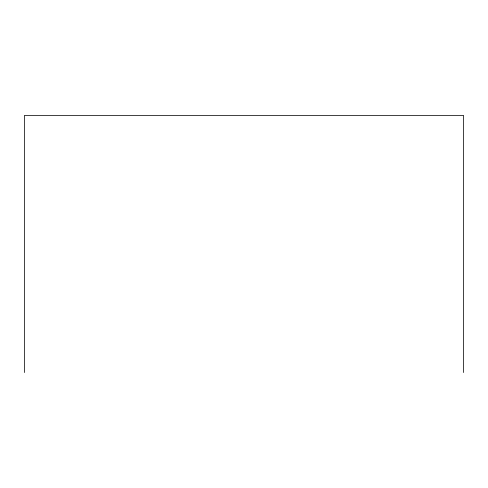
<?xml version="1.0" encoding="UTF-8"?>
<svg xmlns="http://www.w3.org/2000/svg" width="488" height="488" viewBox="0 0 488 488"><rect width="100%" height="100%" fill="white"/><g stroke="black" fill="none" stroke-linecap="round" stroke-linejoin="round"><path stroke-width="0.73" d="M463.6 372.527L463.6 115.473L24.4 115.473L24.4 372.527"/></g></svg>
